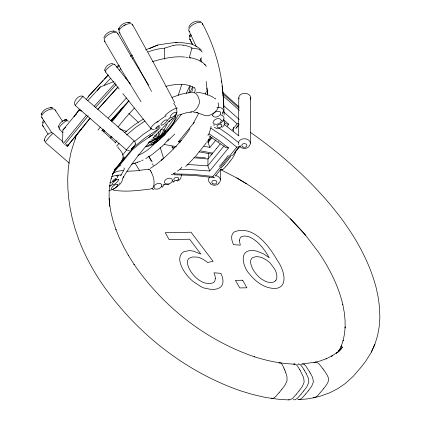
<?xml version="1.0" encoding="UTF-8"?>
<svg xmlns="http://www.w3.org/2000/svg" width="421" height="421" viewBox="0 0 421 421"><rect width="100%" height="100%" fill="white"/><g stroke="black" fill="none" stroke-linecap="round" stroke-linejoin="round"><path stroke-width="0.63" d="M208.584 157.375L208.616 153.476M220.346 179.872L220.425 169.463M238.496 135.536L238.786 97.893M250.374 143.114L250.716 97.625M109.128 198.296L109.781 206.143C108.707 196.817 108.771 187.25 111.339 178.167L111.223 178.536L113.375 172.615M62.545 142.64L62.918 129.989L80.132 109.086M126.658 149.655L126.363 149.887L75.164 105.434L78.748 100.908L82.921 96.435L134.162 140.846L133.967 141.224M135.146 144.55L135.33 143.182L134.952 141.851M208.1 134.962L208.106 134.894A4.131 2.126 74.8 0 0 209.016 133.836M118.617 30.138C119.232 24.944 125.474 21.397 130.373 22.713M117.601 176.241L117.206 177.799M119.001 28.26L118.675 29.544L118.706 29.196M58.419 126.974C59.066 123.253 62.918 119.469 66.86 119.974L65.823 119.827L66.86 119.974M192.876 88.131L192.592 89.778M114.775 170.294L113.502 172.831L117.638 171.289L123.674 170.326L121.206 174.868L116.001 175.42L111.676 176.541M188.929 92.957L190.166 85.852C182.267 83.221 173.726 84.442 165.806 86.321M104.671 69.886L104.724 70.544C104.918 66.623 109.281 63.282 113.091 63.318M175.768 115.722C174.731 123.242 169.826 129.136 164.837 134.667C159.617 140.177 153.465 145.313 145.824 146.797L154.028 142.14L156.549 141.319L159.327 139.335L171.168 126.953L172.652 124.079M75.569 137.73L75.806 136.962A15.782 9.509 -18.7 0 1 76.448 135.625L76.601 135.351M118.675 29.544L118.88 28.654M135.13 144.624L135.304 143.882M235.902 150.913L234.907 153.912A7.052 2.552 -66.6 0 1 234.097 155.544L233.418 156.701A17.545 6.352 -66.6 0 1 232.392 158.243L232.208 158.517A32.164 11.651 -66.6 0 1 231.213 159.875L231.076 160.059M119.138 183.614L119.306 182.93M211.005 126.211A6.052 2.652 71 0 1 210.8 128.1L209 133.815L219.367 140.84L228.561 147.913L209.705 170.994L188.355 169.447L180.051 169.253L179.046 169.979M189.376 36.559L190.197 34.364M165.185 133.446L164.837 134.667L161.19 137.499L151.592 139.483M123.969 157.038L123.748 157.686A17.545 14.288 48.8 0 1 123.032 159.227L122.885 159.496A32.164 26.202 48.8 0 1 122.043 160.859L120.674 162.764M103.845 37.864C105.329 33.08 111.549 29.57 116.275 31.77M41.237 114.486C42.684 109.876 48.21 106.787 52.899 108.013M42.184 122.848L43.568 120.138M181.198 176.52L181.293 176.231A6.173 4.031 -16.3 0 0 181.24 174.547M189.424 36.206L189.729 35.269L189.592 35.669M178.267 95.267L181.867 84.184M188.645 27.302C190.476 22.892 196.307 19.655 200.875 21.755M75.806 136.962L71.117 151.865L69.281 160.959L68.207 169.568L67.702 179.057L67.897 188.982L68.686 198.412L70.107 208.079L72.291 218.615L75.054 228.661L78.685 239.317C84.211 253.916 91.552 267.761 100.082 280.818L100.303 281.165C134.11 331.264 183.84 371.254 241.149 391.041L252.763 394.509L263.872 397.087L272.434 398.519L273.692 398.124L275.239 396.919A29.633 17.54 -81.8 0 0 276.06 396.108L279.049 392.746M313.135 397.635L314.455 397.661L321.16 395.919L329.806 392.746L337.621 388.751L345.194 383.594L353.145 376.421L360.86 367.454L365.733 361.202L370.964 352.861L375.053 343.846L377.6 335.521L379.21 326.575L379.853 317.776L379.579 308.046L378.432 298.505L376.311 288.327C369.549 261.941 355.913 237.823 339.6 216.199L331.648 206.179C308.825 178.857 282.154 154.844 253.137 134.257L250.29 132.299M199.991 61.192L201.464 57.593M88.394 97.025L88.915 95.872L103.15 80.606M198.728 113.16L193.371 123.295M123.295 177.557L123.695 176.694L123 178.125M371.338 352.145L374.801 344.52M224.251 125.026L222.472 127.258M186.25 93.378L189.566 86.321M189.882 92.578L192.686 86.652M123.695 176.694L123.432 177.236C130.721 164.558 139.961 153.097 149.481 142.045M168.347 119.18L167.8 120.264M181.072 177.915L179.746 179.735L177.252 181.135M223.046 112.528L222.146 114.086M113.207 173.042L112.454 174.52L115.465 168.742M168.295 121.858C163.822 129.926 159.859 139.056 152.37 144.745L151.102 144.777M177.946 115.112C172.873 126.3 163.095 134.236 154.028 142.14L150.507 142.177L149.102 141.788C154.712 139.24 163.822 137.93 165.29 130.731L175.215 116.901M124.169 158.17L124.021 158.438A32.164 26.149 50.6 0 1 123.174 159.796M163.89 185.087L162.196 187.366M224.13 124.242L224.572 123.064A6.21 3.884 -14.3 0 0 224.072 121.159L223.872 120.932M192.497 90.462L191.392 92.415M52.862 133.383L49.531 136.741L45.142 142.187L69.276 163.143M231.313 155.181L231.04 155.638A17.545 6.599 -67.3 0 1 230.024 157.186M210.689 136.204L208.29 139.972M180.746 177.383L180.925 177.099M110.26 138.141L111.191 136.704M207.927 135.167L208.142 134.878M337.952 352.34L339.926 349.377L338.521 351.751L341.405 345.862L340.994 346.862L343.162 340.478L343.036 340.947L344.478 334.111L345.183 326.88L345.131 328.006L345.078 320.365L344.273 312.414L342.731 304.204L342.815 304.536C338.352 285.754 329.469 268.303 318.665 252.405L305.609 235.276L290.437 218.809M82.779 96.798L82.974 96.409M123.174 159.796L121.811 161.706M189.987 128.742C182.14 140.714 172.021 150.986 161.29 160.38L163.559 158.391L156.77 164.079L150.313 168.4M230.024 157.186L229.84 157.454A32.164 12.098 -67.3 0 1 228.85 158.817L228.692 159.027M223.214 120.943L220.415 123.669M206.379 142.782L195.455 156.491L187.85 164.4M119.411 70.354L120.753 68.618M181.456 114.238L181.014 114.828A149.387 68.518 -29.5 0 1 177.33 119.596L175.052 122.39A150.665 69.102 -29.5 0 1 170.921 127.184L169.852 128.373M226.398 158.033L226.551 157.822A32.164 12.53 -68 0 0 227.514 156.496L227.724 156.191A17.545 6.836 -68 0 0 228.235 155.433M148.445 169.426L149.192 169.216L150.223 170.358M226.272 158.196L225.088 159.733M228.64 159.096L227.535 160.527M119.548 163.89L120.911 161.985A32.164 26.244 46.9 0 0 121.732 160.664L121.901 160.359A17.545 14.314 46.9 0 0 122.616 158.822L122.964 157.67A7.052 5.752 46.9 0 0 123.111 156.049M230.95 160.227L229.687 161.853M117.996 127.026L125.805 117.438L134.483 108.055M121.79 161.727L119.238 164.858M119.485 163.969L116.975 167.042M120.616 162.843L118.038 165.99M323.644 388.72L326.428 384.941A29.628 22.06 77.7 0 0 327.101 383.863C328.738 381.494 329.006 378.326 327.517 375.811A16.34 12.167 77.7 0 0 326.843 374.569L323.907 370.122M225.067 159.754L222.509 162.885M299.015 390.941L301.82 387.183A29.628 19.566 -88.9 0 0 302.52 386.104L304.173 382.042L303.688 377.984A16.34 10.788 -88.9 0 0 303.22 376.721L300.341 370.796M303.715 390.967L306.525 387.183A29.628 20.082 88.9 0 0 307.219 386.104L308.83 382.047L308.246 377.984A16.34 11.072 88.9 0 0 307.74 376.721L306.22 373.611M308.34 390.762L311.13 387.004A29.628 20.571 86.6 0 0 311.819 385.925L313.382 381.868L312.703 377.811A16.34 11.346 86.6 0 0 312.156 376.553L310.566 373.501M323.628 388.741L317.955 395.308A29.633 22.06 77.7 0 1 317.092 396.119L314.598 397.629L306.63 399.019L297.815 399.576M281.691 389.52L284.533 385.741A29.628 17.54 -81.8 0 0 285.254 384.662L287.064 380.616L286.948 376.59A16.34 9.672 -81.8 0 0 286.627 375.337L285.596 372.259M298.999 390.967L296.379 394.172M303.694 390.988L301.136 394.119M308.272 390.856L305.73 393.961M227.314 160.806L224.74 163.953M214.315 177.709L194.16 175.446L173.936 174.757M229.677 161.864L227.166 164.937M281.633 389.588L279.06 392.735M339.331 350.793L342.526 346.988L338.279 351.803L341.073 348.988L336.168 353.251L337.11 352.514L331.574 356.192L332.658 355.566L326.059 358.86L326.507 358.634L319.802 361.065L314.387 362.465A9.62 7.162 77.7 0 0 313.955 362.686M235.792 128.721L239.102 124.669M97.435 90.489L100.335 86.942L113.949 81.558M63.318 143.524L86.5 115.144M64.613 144.635L88.205 115.749M66.865 146.566L90.041 118.19M67.602 146.05L90.089 118.254M97.909 130.11L100.393 127.074M101.824 130.936L103.061 129.421M102.419 130.668L103.24 129.663M103.529 131.373L104.345 130.373M111.707 121.359L123.164 107.339L111.155 120.616M103.65 131.915L104.597 130.757M112.491 121.09L128.915 100.982M115.007 142.998L116.875 140.709M116.617 146.176L119.101 143.135M122.727 154.87L126.863 149.802M114.007 171.152L131.962 149.166L135.02 146.176L145.456 137.546L158.591 129.105L152.618 134.894L141.424 142.33L132.357 149.75L113.502 172.831M168.868 138.662L164.127 144.461L176.404 146.645M180.346 142.124L178.372 141.772L194.328 122.248M211.416 137.33L208.358 141.072L208.59 143.966L209.937 147.382L216.084 139.856M212.073 137.63L208.337 142.209L206.8 141.935M227.151 126.305L228.792 124.3L223.551 119.653M220.236 143.908L208 158.885L208.148 158.233L208.611 158.322M232.218 129.936L237.176 123.869L238.933 123.574M236.444 127.463L238.097 125.437M224.177 145.755L207.869 165.716L208 159.012L193.976 157.754M240.27 145.887L238.775 146.75L236.812 147.161L212.868 176.473L193.702 174.42L173.42 173.873A6.536 5.673 -68.1 0 1 171.352 174.731M215.284 176.046L221.078 168.953M234.739 152.228L235.981 150.713M236.391 150.202L239.291 146.655M232.392 155.575L240.154 146.076M296.363 394.193L293.348 397.556A29.633 19.566 -88.9 0 1 292.506 398.361L290.369 399.792L288.606 399.729M301.073 394.193L298.052 397.556A29.633 20.082 88.9 0 1 297.205 398.361L295.042 399.797L293.232 399.729M305.714 393.982L302.657 397.377A29.633 20.571 86.6 0 1 301.804 398.182L300.215 399.355L298.863 399.771M222.441 162.969L221.251 164.343M224.73 163.964L223.546 165.337M227.098 165.021L225.856 166.458M116.964 167.053L115.58 168.568M118.027 166L116.454 167.7A32.17 26.202 48.8 0 1 115.338 168.747L115.144 168.916M119.159 164.943L117.591 166.637A32.17 26.149 50.6 0 1 116.475 167.69L116.212 167.911M81.848 128.516L77.522 133.931A29.975 18.071 -18.7 0 0 76.811 134.999M225.767 166.563L225.624 166.716A32.17 11.651 -66.6 0 1 224.656 167.769L224.44 167.99A17.545 6.352 -66.6 0 1 223.404 168.963L222.709 169.489M223.398 165.5L223.262 165.658A32.17 12.098 -67.3 0 1 222.283 166.705L222.067 166.927A17.545 6.599 -67.3 0 1 221.025 167.9L220.741 168.121M221.104 164.506L220.967 164.664A32.17 12.53 -68 0 1 219.988 165.711L219.794 165.9A17.545 6.836 -68 0 1 219.241 166.437M74.822 115.849L73.97 116.791A159.506 10.23 -51.5 0 1 79.222 109.328M75.669 114.907L76.517 113.97M94.278 106.255L115.443 82.842M95.567 107.366L116.296 84.442M97.988 109.113L117.996 86.984M97.825 109.402L117.98 87.11M108.334 117.996L126.526 97.877M110.634 120.753L128.889 100.566M87.6 100.903L100.335 86.942M153.286 137.788L166.532 123.874M122.969 107.56L120.664 109.397M168.768 129.568L167.674 130.752M172.994 182.419L173.926 181.414M82.49 127.805L82.737 127.542M104.482 79.174L108.039 75.359M181.798 167.148L181.488 167.474A4.099 3.342 -75.5 0 1 180.03 169.205M174.72 134.025L167.611 141.209M115.517 168.626L115.322 168.826A32.17 26.244 46.9 0 1 114.696 169.437M118.196 146.871L117.743 147.324L118.959 148.629A29.365 23.955 46.9 0 1 120.622 150.602L122.416 153.439L123.106 156.049M249.011 146.571C246.753 149.081 242.438 149.092 240.033 146.792M218.983 183.33C216.731 185.84 212.41 185.845 210.005 183.545M158.222 140.425L150.639 147.455A48.92 22.439 -29.5 0 1 149.434 148.466L149.218 148.645A32.454 14.882 -29.5 0 1 145.924 151.181L141.851 153.676L137.804 155.26M62.918 129.989L65.65 127.337M185.698 166.495L187.456 164.79M75.596 105.092L75.164 105.434M126.7 134.925L135.604 127.431L145.008 120.98M67.349 146.087L68.276 145.229M134.483 141.609L142.919 134.594L151.828 128.547M169.916 120.695L168.763 121.748L173.389 117.785M125.7 78.443L126.289 77.911M124.648 132.673L133.646 125.395L143.35 119.043M162.727 145.845L152.434 154.344M130.82 56.135L132.589 55.067M171.484 119.332L171.094 119.659L172.11 118.806M119.448 65.665L117.038 67.655M116.249 67.044L118.811 65.113M130.584 56.235L131.61 55.461M178.641 170.268L177.415 171.136M148.892 137.399L150.855 135.972A4.131 3.252 -71.2 0 0 152.586 134.852M151.965 154.67L145.698 158.622M156.175 122.458L156.523 122.216A5.931 1.374 -39.6 0 1 158.107 121.311M175.331 172.578L173.42 173.873M222.735 169.468L222.767 169.452A7.057 2.552 -66.6 0 1 221.862 169.884M181.262 140.53L178.425 141.756M124.027 25.497L125.416 24.776M132.431 58.24L133.257 57.793M141.661 160.706L143.172 159.985M192.323 92.509C197.086 91.625 199.354 98.551 199.549 102.345C198.633 106.339 195.26 112.717 190.476 111.791M149.239 48.747L157.828 45.015L164.379 43.989A66.965 6.373 -11.9 0 1 177.104 42.311A66.965 12.962 -5.8 0 1 188.345 43.531C193.029 43.973 197.254 46.515 200.791 49.468A28.728 10.209 -0.1 0 1 201.454 50.262M171.973 97.451L181.272 94.162L190.96 92.352M148.108 51.967L152.244 50.467L157.891 49.078A70.565 60.35 -61.4 0 1 161.901 48.431L164.332 48.199L173.326 45.442M131.347 164.353L140.577 161.185M145.661 49.82L157.828 45.015M113.091 189.124C117.322 186.798 122.632 183.324 122.721 177.978M178.267 115.228L186.193 112.796L191.655 112.16M148.076 143.072L158.496 138.214L165.29 130.731L164.122 129.889L160.827 129.805L158.496 138.214L159.812 139.609M133.831 163.653L134.257 163.511M137.33 162.474L137.662 162.364M112.723 189.25L112.186 189.397M111.57 182.577L109.781 182.667M111.823 185.65L109.523 185.935L110.618 185.935M175.215 42.768L177.099 42.311M110.576 190.676L108.76 190.818M118.938 166.011L121.027 165.669M152.513 188.729C155.238 184.287 154.097 177.483 151.565 172.873M65.639 145.292L68.734 144.708M154.433 129.81L151.834 129.436M169.037 184.561L164.569 184.666M129.557 150.581L127.479 150.529M168.632 118.759L169.937 118.522M148.866 169.142L135.646 170.852L126.942 171.279M221.867 169.879L220.82 169.463M134.173 140.856L126.363 149.887M150.676 189.003C138.283 190.455 125.632 192.292 113.212 190.092M219.288 128.558L216.426 128.421L214.326 127.274M302.488 363.939L315.55 362.171A6.247 4.652 77.7 0 0 314.387 362.47M228.471 147.918L225.761 147.603L224.267 146.324M116.528 175.962L118.601 175.815M228.792 124.3L226.161 123.927L224.735 122.727M214.105 177.815L212.921 176.562M187.019 164.422L207.874 165.858L209.705 170.994M152.807 137.999L158.496 138.214L158.243 131.805M208.279 139.925L209.553 139.993M294.953 364.102C281.107 363.786 267.451 360.923 254.289 356.74L254.584 356.834C205.716 340.21 163.032 306.614 133.915 264.151L134.136 264.499L128.358 255.347L128.6 255.731L123.7 246.932L119.459 238.154L115.901 229.445L116.054 229.892L113.212 221.335L111.081 212.952L109.671 204.785M289.238 399.929L280.818 399.492L272.161 398.503L271.245 398.055M113.149 31.049L114.091 31.101M196.228 157.012L205.432 157.849M193.634 112.191L197.386 112.691L196.339 112.428L202.127 114.47M184.677 57.035C175.452 56.146 166.221 57.909 157.328 60.245A56.535 25.928 -29.5 0 0 153.665 61.292A35.185 16.14 -29.5 0 0 152.481 61.677M196.354 92.246C202.506 92.688 208.553 94.593 213.868 97.709M51.767 132.557C47.889 132.889 44.189 137.193 44.337 141.072L44.226 140.046L44.337 141.072M185.703 57.156L187.624 57.445M173.889 181.414L174.473 181.493M213.368 124.984L214.442 125.148M110.891 136.925L112.17 137.12M78.816 110.528L81.995 111.023M183.714 45.236L187.071 45.915L192.018 47.631L189.266 57.74L189.65 57.866M171.657 146.982L174.831 147.545M207.337 140.888L208.69 141.193M204.017 146.329L209.937 147.382M200.954 151.002L212.616 153.076M199.086 151.855L211.937 154.139M51.883 132.615L51.325 132.504L52.288 132.72M188.934 57.361C195.418 58.614 202.506 60.671 206.385 66.429M190.408 58.051L190.755 58.145M82.311 95.962C78.232 95.462 73.475 100.845 74.628 104.834M190.176 85.842L194.197 87.668M214.421 98.23L214.973 98.456M119.485 128.779L126.753 131.505M174.062 116.643C178.872 115.075 176.794 107.008 174.073 103.998M220.415 169.495L236.96 178.03L246.474 183.735L236.744 177.873M210.805 128.105L224.204 137.088L236.812 147.161M215.105 98.525L215.741 98.972M246.474 183.735L246.28 183.619C268.461 197.759 288.574 215.157 305.583 235.239M152.213 188.655L151.939 188.429M154.444 135.615L158.496 138.214L155.996 134.089M219.394 128.21L229.271 135.136L238.996 142.914M209.253 135.967L223.419 145.971M224.119 124.379L238.954 135.946M218.504 141.582L218.82 141.814M132.268 149.697L131.947 149.413M102.003 130.242L115.717 142.814M52.951 133.168L63.297 142.145M66.25 144.713L67.728 145.992M222.456 92.178L239.191 107.008M222.93 93.751L239.17 108.144M222.809 95.656L239.407 110.365M206.9 90.81L207.774 91.583M223.94 105.903L239.228 119.448M223.719 111.949L237.176 123.869M128.8 113.412L138.346 122.379M131.562 148.766L131.873 149.071M122.816 93.609L150.95 128.668A5.589 1.252 -39.2 0 0 151.313 128.694A6.099 1.368 -39.3 0 0 151.628 128.621M59.261 128.9L62.803 132.747M202.638 114.333C207.727 119.538 221.72 109.639 218.025 102.792M204.58 64.208L205.232 65.013M114.659 64.35L130.436 84.058M105.282 71.728L119.148 89.031M322.87 368.701L319.618 364.639A16.361 12.183 77.7 0 0 318.697 363.697L318.418 363.455A8.909 6.636 77.7 0 0 317.455 362.734A5.205 3.873 77.7 0 0 315.545 362.123M322.896 368.738L323.881 370.085M51.794 132.615L41.779 117.506M173.647 103.387L173.905 103.761M48.099 134.188L42.532 125.258M62.776 121.622L55.172 109.986M141.046 101.787L122.595 71.97L104.445 41.037M148.655 85.11L132.257 58.272L117.659 33.243M152.213 161.885L148.708 156.165L151.181 161.069M139.651 170.673L135.136 163.295M150.286 170.463L150.507 170.831M303.799 369.338L302.025 366.623A16.361 11.088 88.9 0 0 301.273 365.665L301.041 365.412A8.909 6.041 88.9 0 0 300.231 364.675A5.205 3.526 88.9 0 0 298.563 364.039M303.851 369.433L304.63 370.759M309.698 372.001L306.099 366.465A16.361 11.356 86.6 0 0 305.304 365.507L305.093 365.286A8.909 6.189 86.6 0 0 304.215 364.518M309.719 372.038L310.514 373.406M304.651 370.796L306.204 373.585M299.557 369.375L297.868 366.623A16.361 10.804 -88.9 0 0 297.158 365.665L296.963 365.444A8.909 5.883 -88.9 0 0 296.158 364.675A5.205 3.436 -88.9 0 0 294.547 364.039M119.264 32.322L150.665 89.789M299.573 369.401L300.32 370.759M132.547 24.634L153.502 62.634L174.847 102.913M150.955 90.331L151.523 91.415M150.997 171.731L151.292 172.31M202.464 24.792A7.667 3.515 -29.5 0 0 194.444 23.781A7.667 3.515 -29.5 0 0 188.729 30.296L196.312 46.773M151.313 172.357L151.518 172.768M152.518 163.837L153.276 165.442M283.901 368.07L282.607 365.375A16.361 9.683 -81.8 0 0 282.023 364.397L281.865 364.181A8.909 5.278 -81.8 0 0 281.202 363.423A5.205 3.084 -81.8 0 0 279.797 362.807M283.912 368.096L284.48 369.433M284.496 369.47L285.043 370.827M285.054 370.864L285.58 372.217M200.685 58.582L201.817 62.176M172.41 146.571L173.194 149.055M160.122 147.287L163.443 157.801M202.506 23.997L202.269 23.308C216.257 49.194 223.798 78.48 223.456 107.934M221.183 80.953L221.414 82.163M238.491 143.74L238.639 144.577M222.051 85.895L223.588 98.767L224.125 115.022M206.9 88.152L207.685 93.483M206.185 81.532L207.685 95.167M233.418 127.447L233.445 127.805M233.455 127.884L233.608 130.173M233.613 130.289L233.666 131.131M216.357 148.771L216.347 148.345M164.332 48.199L164.374 59.229M275.634 280.665A14.382 8.267 39.2 0 1 270.377 282.47L268.109 282.175A12.367 7.11 39.2 0 1 265.177 281.181L261.515 279.065A14.456 8.309 39.2 0 1 259.115 277.16C254.973 273.129 251.153 267.977 250.558 262.067A13.688 7.867 39.2 0 1 250.69 260.641A14.067 8.088 39.2 0 1 251.121 259.394L251.326 259.031A12.767 7.336 39.2 0 1 252.774 257.605L255.468 256.757A17.977 10.33 39.2 0 1 257.173 256.684L259.504 256.957A13.788 7.925 39.2 0 1 263.12 258.168L266.877 260.331A14.203 8.162 39.2 0 1 270.319 263.214L274.429 268.687A20.666 11.877 39.2 0 1 276.839 275.576L276.786 278.17A13.988 8.036 39.2 0 1 275.613 280.649M216.968 107.323A7.767 4.121 -11.2 0 1 222.53 112.628M189.824 31.686A7.667 3.515 -29.5 0 1 188.987 30.975M220.783 114.828A7.71 4.447 -8.2 0 1 222.967 120.559M190.476 39.9A7.678 3.521 -29.5 0 1 191.439 35.027M157.317 122.19A7.71 1.137 -36.1 0 1 166.306 115.833M105.134 41.632A7.678 3.521 -29.5 0 1 109.213 34.138A7.678 3.521 -29.5 0 1 117.959 34.254M164.995 115.617A7.767 1.484 -32.9 0 1 171.336 110.602A7.767 1.484 -32.9 0 1 177.415 108.102M120.106 33.027A7.667 3.515 -29.5 0 1 123.727 25.686A7.667 3.515 -29.5 0 1 132.783 25.323M43.605 126.653A7.667 3.515 -29.5 0 1 44.647 121.28M116.275 179.272A7.71 2.205 -47.5 0 1 115.828 179.841M42.732 118.322A7.678 3.521 -29.5 0 1 46.631 110.744A7.678 3.521 -29.5 0 1 55.372 111.049M173.036 181.598A7.71 5.515 -20.2 0 1 172.889 181.735M164.743 184.298A7.71 5.515 -20.2 0 1 164.348 184.23M163.843 184.124A7.767 5.347 -24.9 0 1 163.516 184.74M161.943 186.64A7.767 5.347 -24.9 0 1 161.748 186.813M153.96 189.397A7.767 5.347 -24.9 0 1 151.223 188.413M150.507 170.747A13.656 3.763 74.1 0 1 151.002 171.652M191.787 48.725A68.576 35.159 -70.9 0 1 199.87 49.51M199.707 49.988A28.086 14.519 -73.2 0 1 202.196 52.083M104.213 85.184A133.552 116.517 18.9 0 1 110.823 78.227M173.331 45.405A58.256 41.774 -72.8 0 1 183.714 45.221M86.194 99.603A159.506 10.23 -51.5 0 1 88.905 95.877A159.506 1.647 -47.1 0 1 108.218 74.87M194.639 92.441A31.501 14.451 -29.5 0 0 194.976 91.325L195.165 90.115A11.951 5.484 -29.5 0 0 194.255 87.626M138.398 68.47A32.128 14.735 -29.5 0 1 139.119 68.007M238.954 98.798A5.968 4.436 0.4 0 1 245.106 93.33A5.968 4.436 0.4 0 1 250.337 99.345M238.439 143.108A5.968 4.463 1.4 0 1 246.411 139.009A5.968 4.463 1.4 0 1 249.043 146.05M240.186 146.297A5.968 4.463 1.4 0 1 239.981 146.134M215.873 175.641A5.968 4.463 1.4 0 1 220.136 178.814A5.968 4.463 1.4 0 1 218.636 183.119M210.379 183.209A5.968 4.463 1.4 0 1 209.747 177.083M164.127 144.424A3.51 1.179 -65.3 0 1 162.722 145.403M206.29 91.552A3.51 1.179 -65.3 0 1 205.164 94.099M193.36 123.858A3.41 1.963 39.2 0 1 193.097 123.748M176.11 180.62A2.505 1.621 -14 0 1 173.884 178.92A2.505 1.621 -14 0 1 177.194 177.283A2.505 1.621 -14 0 1 178.409 179.483M178.336 179.467A2.547 1.61 -14.7 0 1 176.115 180.572M221.578 126.642A2.505 1.626 -14.1 0 1 217.873 127.574A2.505 1.626 -14.1 0 1 217.873 125.053A2.505 1.626 -14.1 0 1 221.578 124.932M221.599 124.916A2.547 1.642 -15.8 0 1 221.504 126.621M222.851 120.243A5.931 3.694 -14.5 0 1 223.846 120.943M293.495 364.375A6.247 4.126 -88.9 0 1 294.542 364.081M278.939 363.091A6.247 3.7 -81.8 0 1 279.791 362.849M82.974 127.289A29.98 18.071 -18.7 0 1 83.958 126.3M75.548 139.077A7.152 4.31 -18.7 0 1 75.543 137.735M115.075 168.968A17.545 14.293 48.8 0 1 114.754 169.231M297.489 364.381A6.247 4.236 88.9 0 1 298.563 364.086M301.083 364.375A9.62 6.678 86.6 0 1 301.394 364.218A6.247 4.336 86.6 0 1 302.488 363.933A5.205 3.615 86.6 0 1 304.215 364.528M160.122 127.131A6.052 4.941 -62.4 0 1 158.554 129.047M124.253 168.632A4.099 2.01 78.6 0 1 123.679 170.347M150.697 135.778A3.952 3.673 -16.8 0 1 149.639 136.088M121.232 174.936A6.536 2.515 76.8 0 1 120.485 175.741M123.932 167.879A3.594 1.068 54.1 0 1 124.069 168.421M105.903 71.891A5.968 1.3 -38.7 0 1 108.886 67.244A5.968 1.3 -38.7 0 1 114.691 64.671M158.001 126.195A2.505 0.563 -41.5 0 1 159.306 126.147A2.505 0.563 -41.5 0 1 156.475 128.752A2.505 0.563 -41.5 0 1 156.207 127.842M156.102 127.884A2.547 0.626 -41.3 0 1 158.038 126.095M150.797 128.547A6.173 1.374 -39.7 0 1 151.107 127.363L153.728 124.416A6.21 1.421 -39.8 0 1 156.18 122.443M59.608 129.015A5.968 1.584 -42.7 0 1 62.787 123.406A5.968 1.584 -42.7 0 1 68.081 121.448M113.038 180.688A2.505 0.558 -41.4 0 1 115.949 178.441A2.505 0.558 -41.4 0 1 115.191 180.13A2.505 0.558 -41.4 0 1 112.533 181.819A2.547 0.595 -40.3 0 1 112.928 180.73M124.463 157.601A17.545 14.261 50.6 0 1 124.363 157.791M116.207 167.905A17.545 14.261 50.6 0 1 115.559 168.416M118.696 179.567C118.169 181.53 113.017 186.535 111.786 184.456C113.133 182.235 116.201 178.704 118.696 179.567M239.296 240.254L240.317 245.175L233.392 244.617L231.882 240.044L231.634 237.433A18.398 10.572 39.2 0 1 232.408 234.176A18.456 10.609 39.2 0 1 234.486 231.824C253.6 224.614 269.151 246.164 277.318 260.362C285.891 272.187 289.359 293.211 267.993 287.469A21.182 12.172 39.2 0 1 264.135 286.038A20.55 11.814 39.2 0 1 260.289 283.954L256.557 281.26L252.968 277.971A27.57 15.845 39.2 0 1 249.79 274.371C243.206 267.782 237.876 249.753 252.837 250.527A21.234 12.204 39.2 0 1 256.899 251.153L263.578 253.852L269.256 257.789C264.804 249.963 259.241 242.27 251.211 237.812A13.525 7.773 39.2 0 0 245.217 236.07A14.998 8.62 39.2 0 0 243.938 236.086L242.238 236.402A11.567 6.647 39.2 0 0 240.375 237.565L239.296 240.254M212.479 115.359C213.784 119.311 222.141 115.943 220.588 112.091C217.952 110.081 213.194 112.218 212.479 115.359M172.526 180.267C172.115 183.509 167.326 185.172 164.858 183.177C162.659 179.214 171.463 175.846 172.526 180.267M221.404 120.527C220.967 123.984 214.557 126.037 212.963 122.643C213.105 119.127 220.23 116.606 221.404 120.527M167.279 120.043C167.479 121.848 159.88 127.942 161.001 123.979C162.443 122.258 165.09 118.948 167.279 120.043M215.394 278.423L214.752 281.165A12.767 7.336 39.2 0 1 212.915 282.901L209.432 283.643L204.89 282.996A13.94 8.015 39.2 0 1 201.58 281.628L198.896 279.997A15.961 9.173 39.2 0 1 195.697 277.407C191.681 273.334 187.882 268.235 187.387 262.367A14.067 8.083 39.2 0 1 187.834 260.025A13.288 7.636 39.2 0 1 189.134 258.294L192.371 256.989L197.244 257.089A13.914 7.999 39.2 0 1 201.101 258.336A16.214 9.32 39.2 0 1 207.506 262.478L213.121 261.336L191.034 232.218L165.221 232.713L169.11 239.586L189.587 239.196L200.854 254.068L193.755 251.279A21.108 12.135 39.2 0 0 188.908 250.674L184.472 251.5A20.224 11.625 39.2 0 0 181.861 253.289L180.772 254.842A24.223 13.925 39.2 0 0 180.046 256.752L179.899 257.447A22.008 12.646 39.2 0 0 179.904 261.246C180.998 267.093 184.398 272.245 188.203 276.702A26.034 14.961 39.2 0 0 193.05 281.391L200.491 286.406A21.429 12.314 39.2 0 0 204.969 288.296L211.652 289.48A32.606 18.74 39.2 0 0 214.494 289.385L217.483 288.78L219.836 287.643A20.713 11.904 39.2 0 0 221.878 285.47A21.655 12.446 39.2 0 0 222.609 283.786A20.618 11.851 39.2 0 0 222.919 279.828L222.262 276.76L220.909 273.345L213.989 272.787L215.031 275.855L215.394 278.423M161.911 185.156C161.875 188.761 154.091 191.234 153.897 186.798C154.754 183.724 160.706 181.446 161.911 185.156M58.472 126.595L58.451 127.274L58.498 126.247L58.472 126.595M117.954 184.582C116.901 187.334 113.912 189.529 111.049 189.987C110.56 187.513 115.764 183.114 117.954 184.582M176.609 112.702C175.673 115.354 172.668 117.859 169.858 117.796C169.884 115.307 174.447 110.991 176.609 112.702M41.421 113.928L41.211 114.822L41.532 113.544L41.421 113.928M134.504 145.671L131.205 149.497L134.499 145.655M64.645 120.074L64.013 120.28L65.229 119.89L64.634 120.074M242.643 280.228L235.455 280.365L239.733 287.927L246.922 287.79L242.643 280.228M51.473 107.75L50.536 107.697L52.057 107.792L51.473 107.75M128.658 22.424L128.01 22.381L129.536 22.487L128.658 22.424M192.465 44.373L189.866 39.269L192.486 44.421M242.991 147.034A2.531 1.905 2.8 0 0 246.885 145.598A2.531 1.905 2.8 0 0 243.196 143.74A2.531 1.905 2.8 0 0 242.991 147.034M212.968 183.788A2.531 1.905 2.8 0 0 216.857 182.356A2.531 1.905 2.8 0 0 213.173 180.493A2.531 1.905 2.8 0 0 212.968 183.788"/></g></svg>
